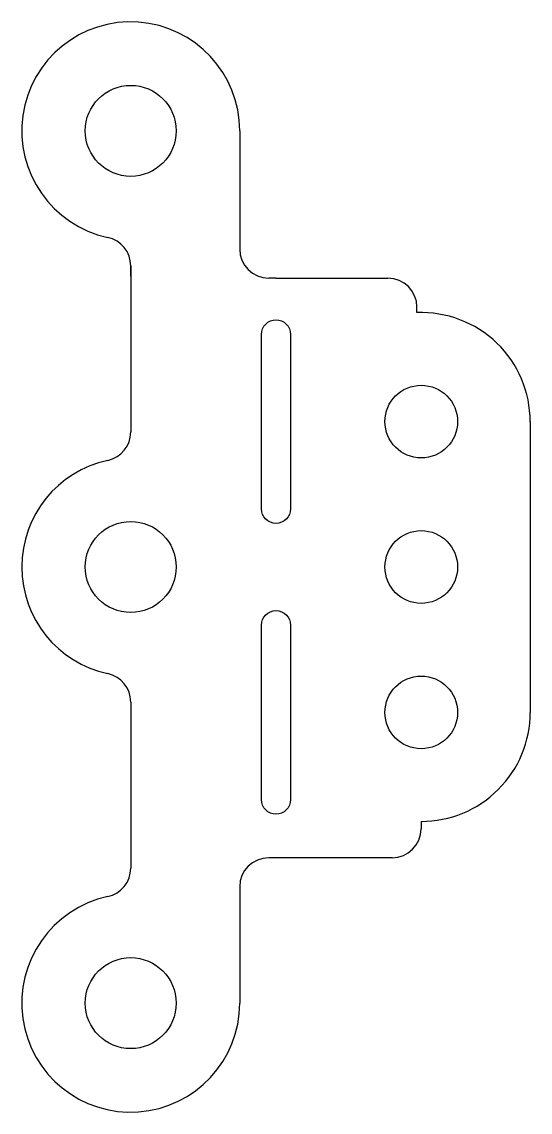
# Model space of a CAD drawing. Header units: inches. Extents: x 0.13 to 1.88, y -3.38 to 0.38.
import ezdxf

# ---------------------------------------------------------------- set-up
doc = ezdxf.new("R2010")
doc.units = ezdxf.units.IN
doc.layers.get('0').update_dxf_attribs({"linetype": 'CONTINUOUS'})

msp = doc.modelspace()

# ---------------------------------------------------------------- linework, layer by layer
for p, q in [((0.875, 0), (0.875, -0.4064)), ((0.5, -0.5), (0.5, -0.4644)), ((0.5, -0.4644), (0.5, -1.0356)), ((0.5, -0.5), (0.5, -1.0356)), ((1, -0.5064), (0.975, -0.5064)), ((1, -0.5064), (1.3851, -0.5064)), ((1.4851, -0.6253), (1.4851, -0.6064)), ((1.875, -0.9997), (1.875, -2)), ((0.5, -1.9644), (0.5, -2.5)), ((0.5, -1.9644), (0.5, -2.5356)), ((1.4995, -2.375), (1.4995, -2.4)), ((0.5, -2.5), (0.5, -2.5356)), ((1, -2.5), (0.975, -2.5)), ((1.3995, -2.5), (1, -2.5)), ((0.875, -2.6), (0.875, -3))]:
    msp.add_line(p, q)
for points in [[(0.95, -1.3), (0.95, -0.7, -1), (1.05, -0.7), (1.05, -1.3, -1)], [(1.05, -1.7), (1.05, -2.3, -1), (0.95, -2.3), (0.95, -1.7, -1)]]:
    msp.add_lwpolyline(points, format="xyb", close=True)
for centre, radius in [((0.5, 0), 0.1565), ((1.5, -1), 0.125), ((0.5, -1.5), 0.1565), ((1.5, -1.5), 0.125), ((1.5, -2), 0.125), ((0.5, -3), 0.1565)]:
    msp.add_circle(centre, radius)
for centre, radius, start, end in [((0.5, 0), 0.375, 0, 257.8468), ((0.4, -0.4644), 0.1, 0, 77.8468), ((0.975, -0.4064), 0.1, 180, 270), ((1.3851, -0.6064), 0.1, 0, 90), ((1.5, -1), 0.375, -0.041, 92.2788), ((0.4, -1.0356), 0.1, -77.8468, 0), ((0.5, -1.5), 0.375, 102.1532, 257.8468), ((0.4, -1.9644), 0.1, 0, 77.8468), ((1.5, -2), 0.375, -90.0759, 0), ((1.3995, -2.4), 0.1, -90, 0), ((0.975, -2.6), 0.1, 90, 180), ((0.4, -2.5356), 0.1, -77.8468, 0), ((0.5, -3), 0.375, -257.8468, 0)]:
    msp.add_arc(centre, radius, start, end)

doc.saveas('drawing.dxf')
